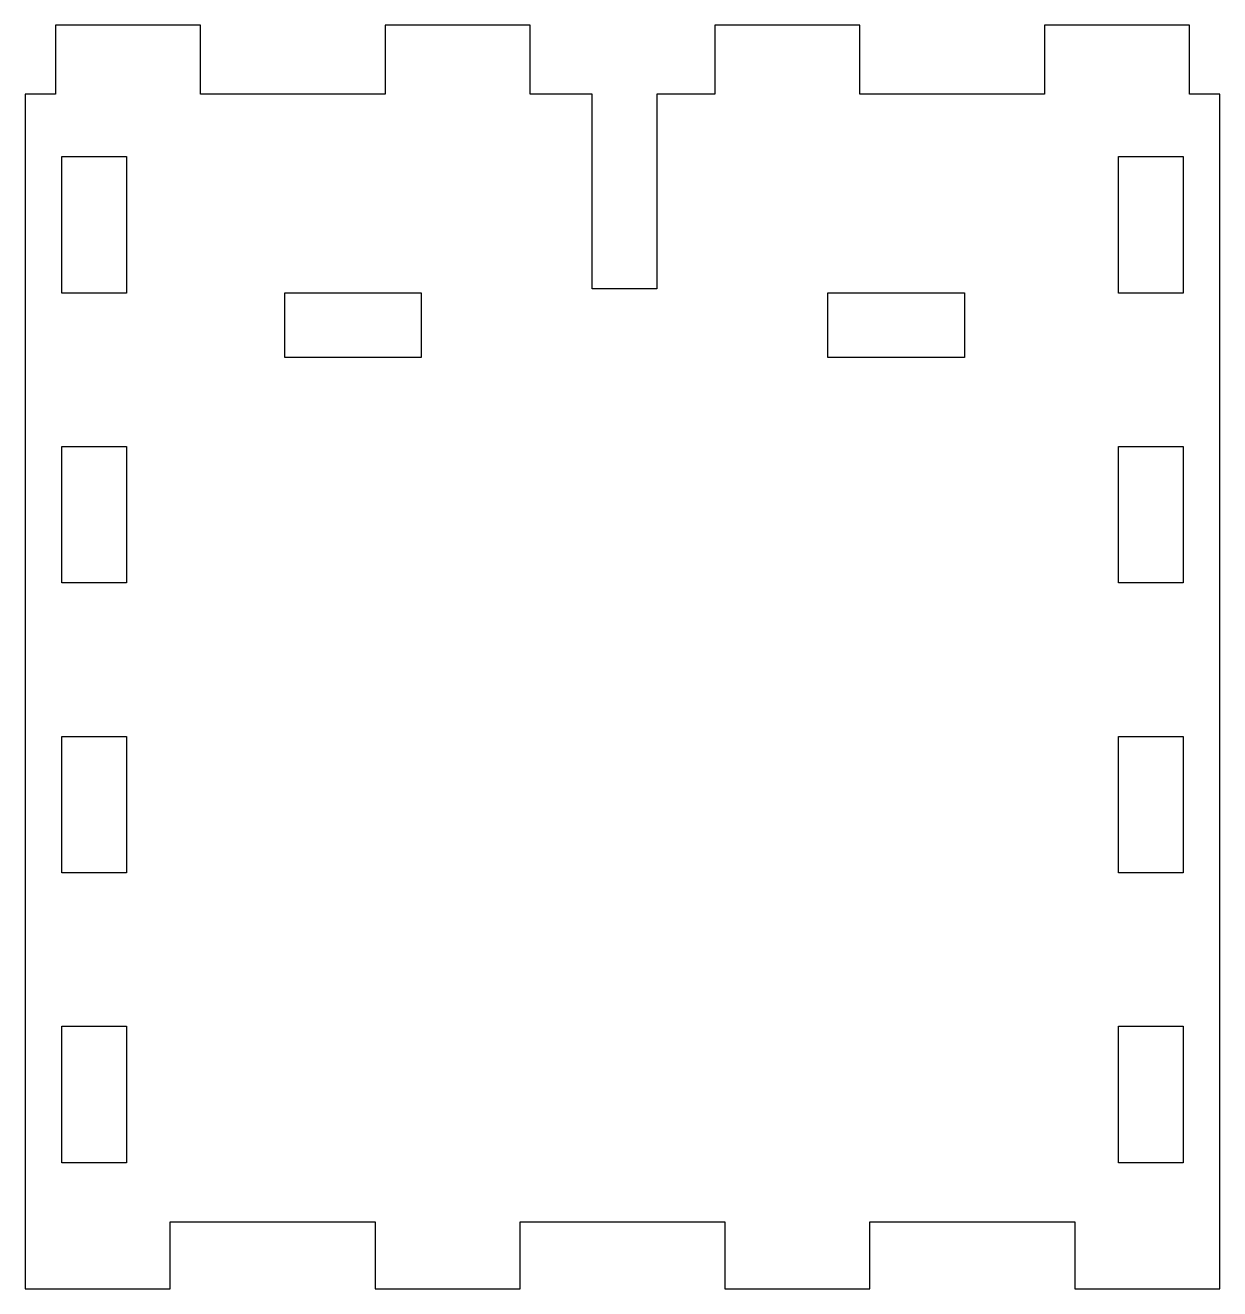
# Model space of a CAD drawing. Header units: millimetres. Extents: x -10.3 to 74.7, y -4.8 to 85.2.
import ezdxf

# ---------------------------------------------------------------- set-up
doc = ezdxf.new("R2010")
doc.units = ezdxf.units.MM

msp = doc.modelspace()

# ---------------------------------------------------------------- linework, layer by layer
for points in [[(30.037, 66.4), (30.037, 80.25), (25.612, 80.25), (25.612, 85.15), (15.3, 85.15), (15.3, 80.25), (2.15, 80.25), (2.15, 85.15), (-8.163, 85.15), (-8.163, 80.25), (-10.313, 80.25), (-10.313, -4.75), (0, -4.75), (0, 0), (14.583, 0), (14.583, -4.75), (24.896, -4.75), (24.896, 0), (39.479, 0), (39.479, -4.75), (49.792, -4.75), (49.792, 0), (64.375, 0), (64.375, -4.75), (74.687, -4.75), (74.687, 80.25), (72.537, 80.25), (72.537, 85.15), (62.225, 85.15), (62.225, 80.25), (49.075, 80.25), (49.075, 85.15), (38.762, 85.15), (38.762, 80.25), (34.637, 80.25), (34.637, 66.4)], [(-3.113, 75.804), (-3.113, 66.092), (-7.713, 66.092), (-7.713, 75.804)], [(72.087, 75.804), (72.087, 66.092), (67.487, 66.092), (67.487, 75.804)], [(8.158, 61.5), (8.158, 66.1), (17.871, 66.1), (17.871, 61.5)], [(56.517, 61.5), (46.804, 61.5), (46.804, 66.1), (56.517, 66.1)], [(-3.113, 55.179), (-3.113, 45.467), (-7.713, 45.467), (-7.713, 55.179)], [(72.087, 55.179), (72.087, 45.467), (67.487, 45.467), (67.487, 55.179)], [(-3.113, 34.554), (-3.113, 24.842), (-7.713, 24.842), (-7.713, 34.554)], [(72.087, 34.554), (72.087, 24.842), (67.487, 24.842), (67.487, 34.554)], [(-3.113, 13.929), (-3.113, 4.217), (-7.713, 4.217), (-7.713, 13.929)], [(72.087, 4.217), (67.487, 4.217), (67.487, 13.929), (72.087, 13.929)]]:
    msp.add_lwpolyline(points, close=True)

doc.saveas('drawing.dxf')
